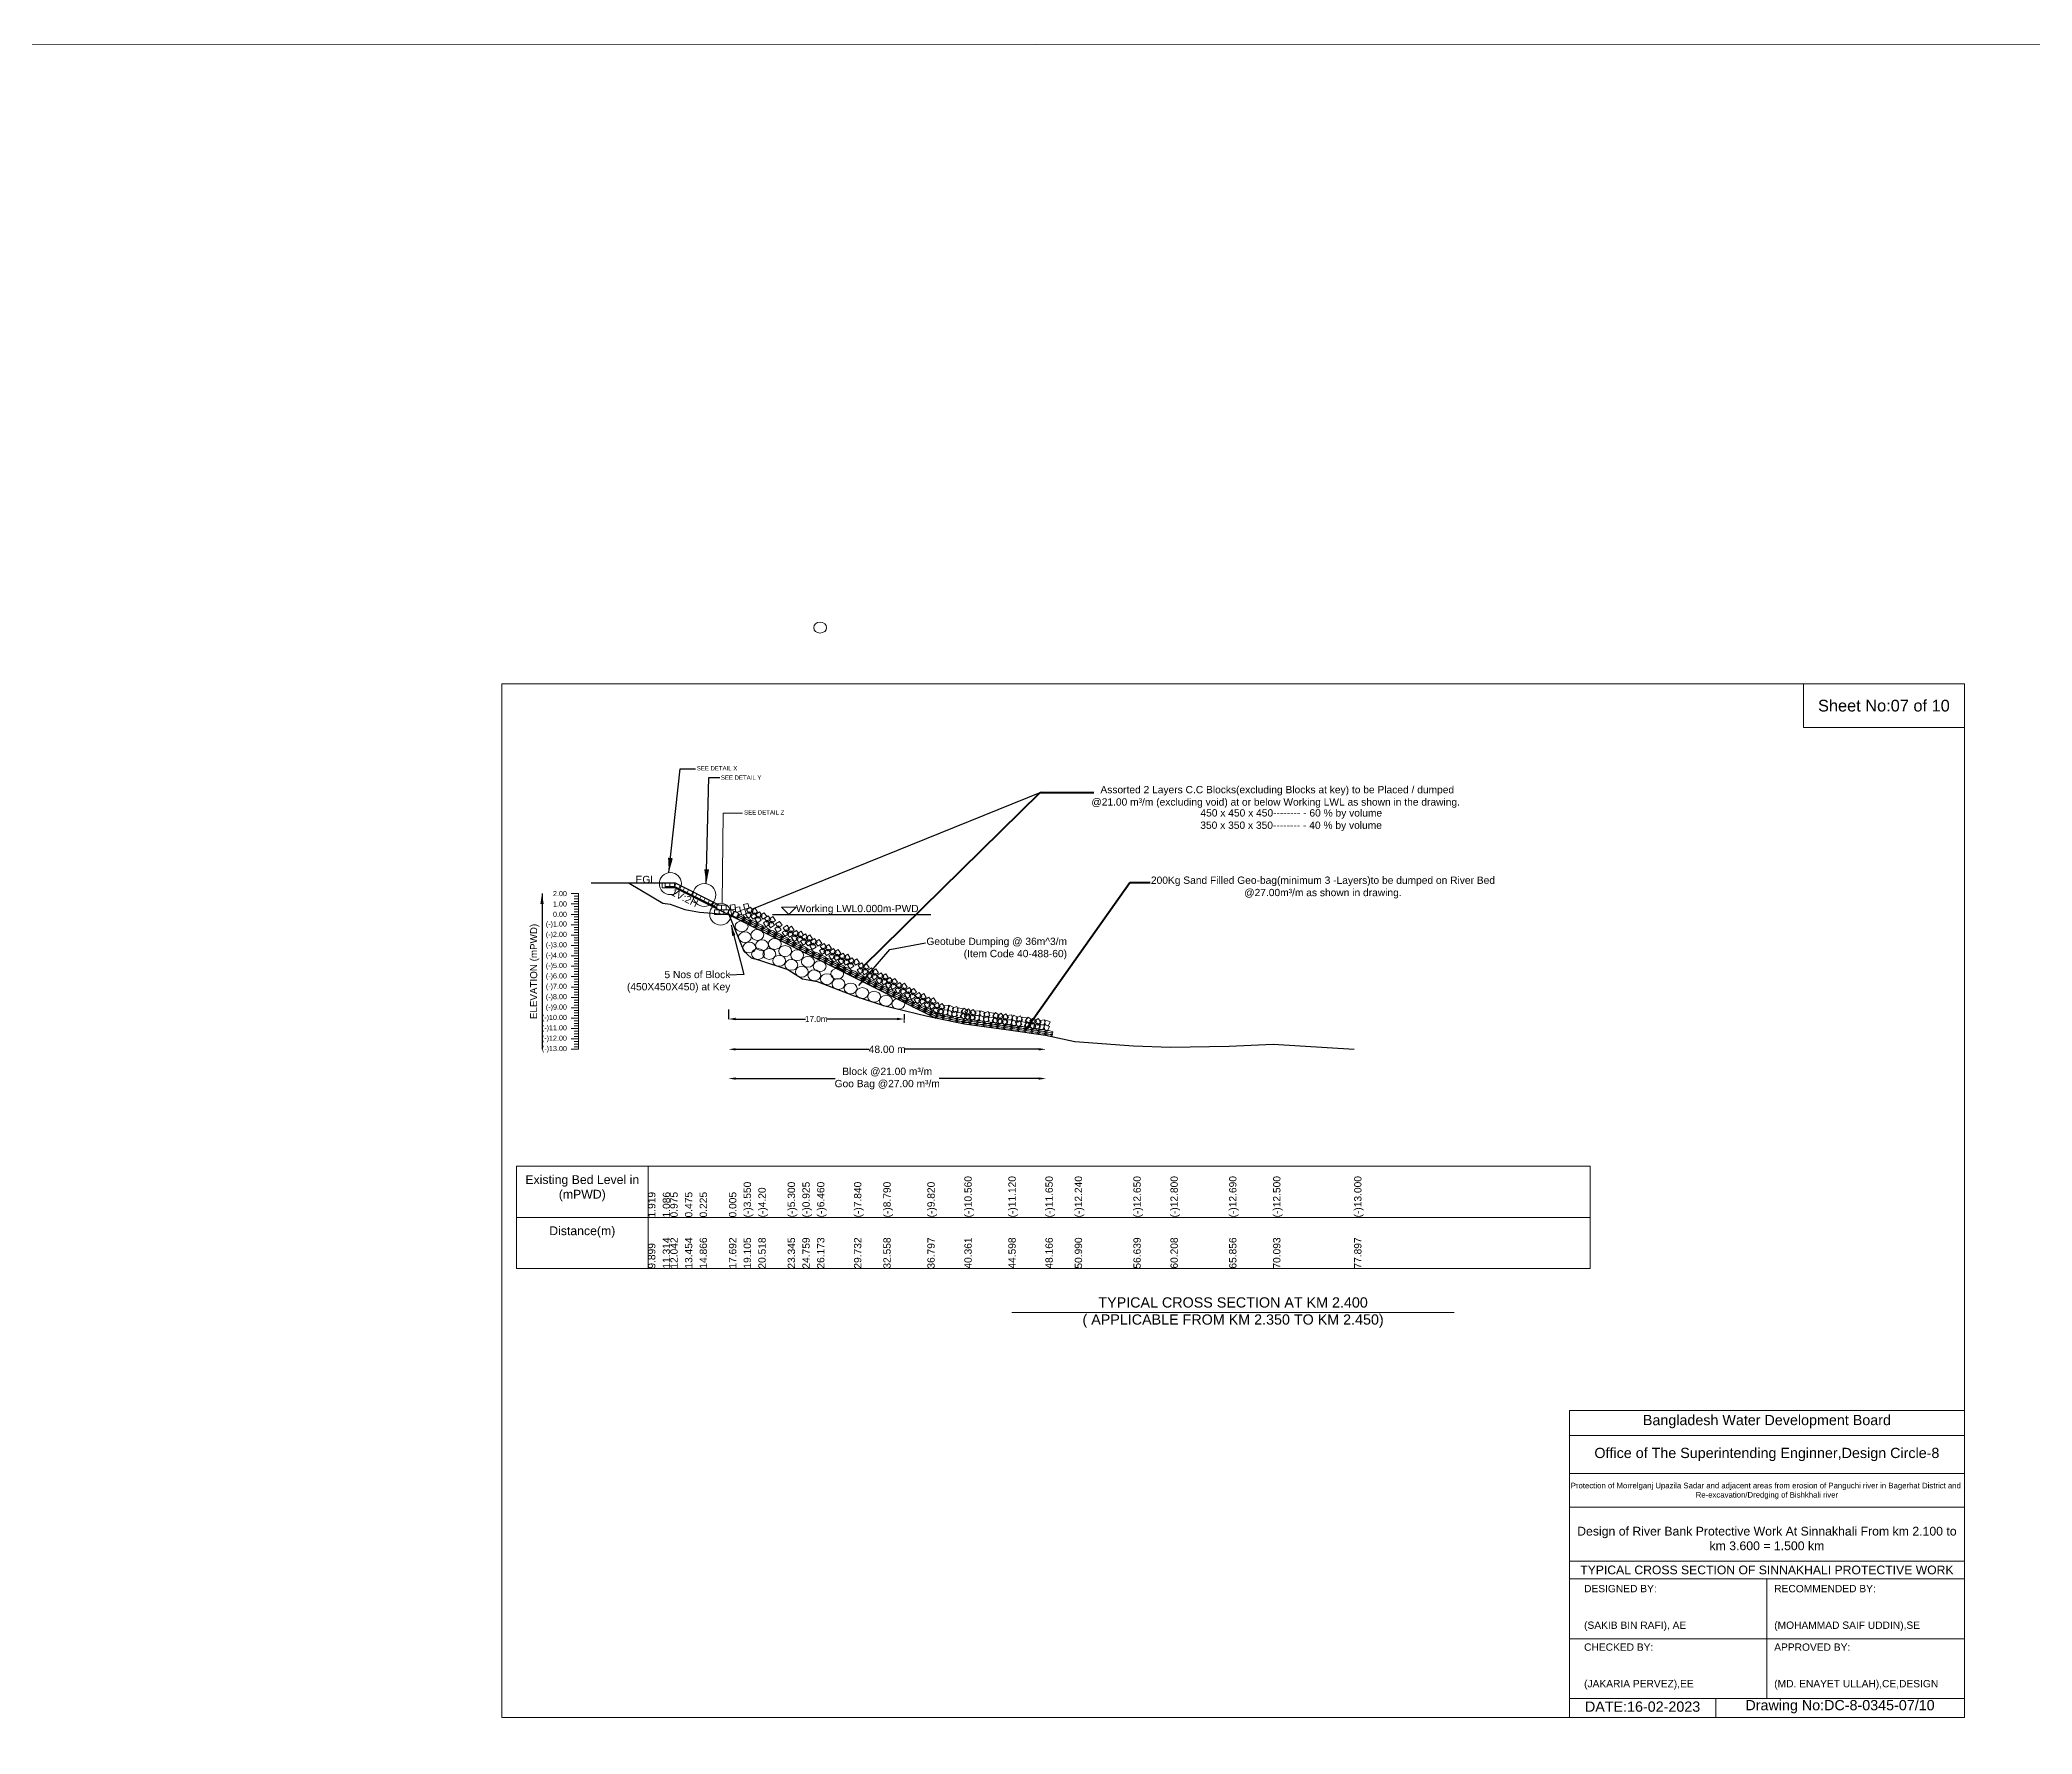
# Model space of a CAD drawing. Header units: inches. Extents: x 91231 to 269365, y -29123 to 27954.
# Drawn here: x 189892 to 203515, y -23160 to -11572 of the extents above; entities that cross this region are included whole.
import ezdxf

# ---------------------------------------------------------------- set-up
doc = ezdxf.new("R2010")
doc.units = ezdxf.units.IN
doc.header["$LTSCALE"] = 7
doc.header["$MEASUREMENT"] = 0
doc.header["$PDMODE"] = 3
for name, color, linetype, lineweight in [('Cross section Data Border', 7, 'Continuous', 9), ('Cross Section Labels', 7, 'Continuous', 9), ('Existing_Bed_Level for Xsection', 7, 'Continuous', 25), ('Long Section Labels', 7, 'Continuous', 9)]:
    doc.layers.add(name, color=color, linetype=linetype, lineweight=lineweight)
doc.styles.get("Standard").update_dxf_attribs({"font": 'arial.ttf'})
doc.dimstyles.new('Appron Lebeling Style', dxfattribs={"dimtxt": 50, "dimasz": 50, "dimexe": 0.18, "dimexo": 0.0625, "dimgap": 0.09, "dimtad": 0, "dimtih": 1, "dimtoh": 1, "dimdec": 4, "dimzin": 0, "dimdsep": 46, "dimtxsty": 'Standard', "dimcen": 0.09, "dimse1": 1, "dimse2": 1, "dimadec": 0, "dimazin": 0, "dimtfac": 1, "dimtdec": 4, "dimtofl": 0, "dimtmove": 0, "dimatfit": 3, "dimfxl": 1, "dimtolj": 1, "dimtzin": 0, "dimarcsym": 0})
doc.dimstyles.get("Standard").update_dxf_attribs({"dimtxt": 0.18, "dimasz": 0.18, "dimexe": 0.18, "dimexo": 0.0625, "dimgap": 0.09, "dimtad": 0, "dimtih": 1, "dimtoh": 1, "dimdec": 4, "dimzin": 0, "dimdsep": 46, "dimtxsty": 'Standard', "dimcen": 0.09, "dimadec": 0, "dimazin": 0, "dimtfac": 1, "dimtdec": 4, "dimtofl": 0, "dimtmove": 0, "dimatfit": 3, "dimfxl": 1, "dimtolj": 1, "dimtzin": 0, "dimarcsym": 0})

# ---------------------------------------------------------------- blocks, each defined once
blk = doc.blocks.new('*D5')
at = {"layer": 'Cross Section Labels', "color": 0, "lineweight": -2, "transparency": 16777216}
for p, q in [((194650, -18476), (195562, -18476)), ((196722, -18476), (195809, -18476))]:
    blk.add_line(p, q, dxfattribs=at)
at = {"layer": 'Cross Section Labels', "color": 0, "transparency": 16777216}
for points in [[(194650, -18468), (194650, -18484), (194600, -18476)], [(196722, -18468), (196722, -18484), (196772, -18476)]]:
    blk.add_solid(points, dxfattribs=at)
at = {"layer": 'Defpoints', "color": 0, "transparency": 16777216}
for p in [(194600, -17553), (196772, -18381), (196772, -18476)]:
    blk.add_point(p, dxfattribs=at)
at = {"layer": 'Cross Section Labels', "color": 0, "transparency": 16777216, "insert": (195686, -18476), "char_height": 50, "attachment_point": 5}
blk.add_mtext('\\A1;48.00 m', dxfattribs=at)
blk = doc.blocks.new('*D6')
at = {"layer": 'Cross Section Labels', "color": 0, "lineweight": -2, "transparency": 16777216}
for p, q in [((194650, -18676), (195330, -18676)), ((196722, -18676), (196041, -18676))]:
    blk.add_line(p, q, dxfattribs=at)
at = {"layer": 'Cross Section Labels', "color": 0, "transparency": 16777216}
for points in [[(194650, -18668), (194650, -18684), (194600, -18676)], [(196722, -18668), (196722, -18684), (196772, -18676)]]:
    blk.add_solid(points, dxfattribs=at)
at = {"layer": 'Defpoints', "color": 0, "transparency": 16777216}
for p in [(194600, -17553), (196772, -18381), (196772, -18676)]:
    blk.add_point(p, dxfattribs=at)
at = {"layer": 'Cross Section Labels', "color": 0, "transparency": 16777216, "insert": (195686, -18676), "char_height": 50, "attachment_point": 5}
blk.add_mtext('\\A1;Block @21.00 m³/m ^JGoo Bag @27.00 m³/m ', dxfattribs=at)
blk = doc.blocks.new('*D13')
at = {"layer": 'Defpoints', "color": 0, "transparency": 16777216}
for p in [(194600, -18203), (195802, -18236), (195802, -18269)]:
    blk.add_point(p, dxfattribs=at)
at = {"layer": 'Long Section Labels', "color": 0, "lineweight": -2, "transparency": 16777216}
for p, q in [((194600, -18203), (194600, -18269)), ((195802, -18236), (195802, -18269)), ((194650, -18269), (195128, -18269)), ((195752, -18269), (195274, -18269))]:
    blk.add_line(p, q, dxfattribs=at)
at = {"layer": 'Long Section Labels', "color": 0, "transparency": 16777216}
for points in [[(194650, -18260), (194650, -18277), (194600, -18269)], [(195752, -18260), (195752, -18277), (195802, -18269)]]:
    blk.add_solid(points, dxfattribs=at)
at = {"layer": 'Long Section Labels', "color": 0, "transparency": 16777216, "insert": (195201, -18269), "char_height": 40, "attachment_point": 5}
blk.add_mtext('\\A1;17.0m', dxfattribs=at)

msp = doc.modelspace()

# ---------------------------------------------------------------- linework, layer by layer
at = {"layer": 'Cross section Data Border'}
msp.add_lwpolyline([(193150.86651, -19276.02842), (200491.37246, -19276.02842), (200491.37246, -19976.02842), (193150.86651, -19976.02842)], close=True, dxfattribs=at)
for points in [[(194050.86651, -19276.02842), (194050.86651, -19976.02842)], [(193150.86651, -19626.02842), (200491.37246, -19626.02842)]]:
    msp.add_lwpolyline(points, dxfattribs=at)
at = {"layer": 'Cross Section Labels'}
for points in [[(193050.86651, -15976.02842), (203050.86651, -15976.02842), (203050.86651, -23047.02842), (193050.86651, -23047.02842)], [(201950.86651, -15976.02842), (203050.86651, -15976.02842), (203050.86651, -16276.02842), (201950.86651, -16276.02842)], [(195012.35956, -17553.02842), (195062.35956, -17503.02842), (194962.35956, -17503.02842)]]:
    msp.add_lwpolyline(points, close=True, dxfattribs=at)
for points in [[(194558.42022, -17475.02371), (194564.33851, -16859.77177), (194696.86108, -16859.90651)], [(196538.86651, -20276.02842), (198050.86651, -20276.02842), (199562.86651, -20276.02842)], [(200350.86651, -23047.02842), (200350.86651, -20947.02842), (203050.86651, -20947.02842)], [(200350.86651, -21117.02842), (203050.86651, -21117.02842)], [(200350.86651, -21377.02842), (203050.86651, -21377.02842)], [(200350.86651, -21607.02842), (203050.86651, -21607.02842)], [(200350.86651, -21977.02842), (203050.86651, -21977.02842)], [(200350.86651, -22097.02842), (203050.86651, -22097.02842)], [(201700.86651, -22097.02842), (201700.86651, -22917.02842)], [(200350.86651, -22507.02842), (203050.86651, -22507.02842)], [(200350.86651, -22917.02842), (203050.86651, -22917.02842)], [(201350.86651, -22917.02842), (201350.86651, -23047.02842)]]:
    msp.add_lwpolyline(points, dxfattribs=at)
for centre, radius in [((194203.61392, -17342.34647), 75.51259), ((194435.31979, -17420.34343), 78.80143), ((194546.8087, -17552.1012), 74.5334)]:
    msp.add_circle(centre, radius, dxfattribs=at)
at = {"layer": 'Existing_Bed_Level for Xsection'}
for points in [[(194237.65914, -17340.02842), (193661.64402, -17340.02842)], [(193920.56363, -17340.02842), (194151.27568, -17475.92242), (194202.95559, -17483.80342), (194303.20968, -17519.30342), (194403.49326, -17537.05342), (194604.1206, -17553.38342), (194704.45547, -17805.07842), (194755.00452, -17851.23801), (194804.80058, -17863.29842), (195005.51406, -17929.32842), (195105.87979, -17994.67402), (195206.2502, -18011.68842), (195458.98414, -18109.66842), (195659.5949, -18177.11842), (195960.57084, -18250.24842), (196213.6243, -18302.78842), (196514.47502, -18342.54842), (196767.81523, -18380.17842), (196968.30623, -18422.06842), (197369.38622, -18451.17842), (197622.76845, -18461.82842), (198023.77151, -18454.01842), (198324.59086, -18440.52842), (198878.71553, -18476.02842)], [(194535.85914, -17489.12842), (194242.15654, -17342.27712), (194237.65914, -17340.02842), (194232.63089, -17340.02842), (194168.73089, -17340.02842)], [(194168.73089, -17361.32842), (194232.63089, -17361.32842), (194519.88414, -17504.95504)], [(194168.73089, -17368.42842), (194230.95481, -17368.42842), (196018.75615, -18262.32909)], [(194901.69526, -17553.02842), (195984.20731, -17553.02842)]]:
    msp.add_lwpolyline(points, dxfattribs=at)
at = {"layer": 'Long Section Labels'}
msp.add_line((195801.92114, -18236.12289), (195801.92114, -18293.92632), dxfattribs=at)
for points in [[(91231.23993, -11571.79148), (269365.10395, -11625.10647), (269365.10395, -29123.34064), (91231.23993, -29123.34064)], [(194168.73089, -17340.02842), (194147.43089, -17340.02842), (194147.43089, -17371.97842), (194168.73089, -17371.97842)], [(194200.68089, -17340.02842), (194168.73089, -17340.02842), (194168.73089, -17361.32842), (194200.68089, -17361.32842)], [(194232.63089, -17340.02842), (194200.68089, -17340.02842), (194200.68089, -17361.32842), (194232.63089, -17361.32842)], [(194270.73349, -17356.56559), (194242.15654, -17342.27712), (194232.63089, -17361.32842), (194261.20784, -17375.61689)], [(194299.31044, -17370.85407), (194270.73349, -17356.56559), (194261.20784, -17375.61689), (194289.78479, -17389.90537)], [(194327.88738, -17385.14254), (194299.31044, -17370.85407), (194289.78479, -17389.90537), (194318.36174, -17404.19384)], [(194356.46433, -17399.43102), (194327.88738, -17385.14254), (194318.36174, -17404.19384), (194346.93868, -17418.48232)], [(194385.04128, -17413.71949), (194356.46433, -17399.43102), (194346.93868, -17418.48232), (194375.51563, -17432.77079)], [(194413.61823, -17428.00797), (194385.04128, -17413.71949), (194375.51563, -17432.77079), (194404.09258, -17447.05927)], [(194442.19518, -17442.29644), (194413.61823, -17428.00797), (194404.09258, -17447.05927), (194432.66953, -17461.34774)], [(194470.77213, -17456.58491), (194442.19518, -17442.29644), (194432.66953, -17461.34774), (194461.24648, -17475.63621)], [(194499.34908, -17470.87339), (194470.77213, -17456.58491), (194461.24648, -17475.63621), (194489.82343, -17489.92469)], [(194527.92603, -17485.16186), (194499.34908, -17470.87339), (194489.82343, -17489.92469), (194518.40038, -17504.21316)], [(194535.85914, -17521.07842), (194503.90914, -17521.07842), (194503.90914, -17553.02842), (194535.85914, -17553.02842)], [(194551.83414, -17489.12842), (194519.88414, -17489.12842), (194519.88414, -17521.07842), (194551.83414, -17521.07842)], [(194567.80914, -17521.07842), (194535.85914, -17521.07842), (194535.85914, -17553.02842), (194567.80914, -17553.02842)], [(194583.78414, -17489.12842), (194551.83414, -17489.12842), (194551.83414, -17521.07842), (194583.78414, -17521.07842)], [(194599.75914, -17521.07842), (194567.80914, -17521.07842), (194567.80914, -17553.02842), (194599.75914, -17553.02842)], [(194638.18824, -17531.83081), (194610.15495, -17516.50315), (194594.82729, -17544.53644), (194622.86058, -17559.8641)], [(194644.30469, -17486.19546), (194612.64794, -17490.51438), (194616.96687, -17522.17113), (194648.62361, -17517.8522)], [(194671.0039, -17547.36482), (194642.97061, -17532.03716), (194627.64295, -17560.07045), (194655.67624, -17575.39811)], [(194677.12035, -17501.72947), (194645.46361, -17506.04839), (194649.78253, -17537.70513), (194681.43927, -17533.38621)], [(194713.55482, -17518.44588), (194682.89042, -17527.4179), (194691.86245, -17558.0823), (194722.52685, -17549.11027)], [(194733.38603, -17477.64428), (194702.72164, -17486.61631), (194711.69366, -17517.28071), (194742.35806, -17508.30868)], [(194744.81854, -17535.18298), (194718.09854, -17552.69994), (194735.61551, -17579.41994), (194762.33551, -17561.90298)], [(194751.31362, -17503.90013), (194724.59362, -17521.41709), (194742.11058, -17548.1371), (194768.83058, -17530.62013)], [(194793.62201, -17568.38044), (194776.08378, -17541.67439), (194749.37773, -17559.21263), (194766.91597, -17585.91867)], [(194800.11709, -17537.09759), (194782.57885, -17510.39155), (194755.87281, -17527.92978), (194773.41104, -17554.63583)], [(194807.2448, -17566.75123), (194780.5248, -17584.26819), (194798.04177, -17610.98819), (194824.76177, -17593.47123)], [(194813.73988, -17535.46838), (194787.01988, -17552.98534), (194804.53684, -17579.70535), (194831.25684, -17562.18838)], [(194862.54335, -17568.66584), (194845.00511, -17541.9598), (194818.29907, -17559.49803), (194835.8373, -17586.20408)], [(194872.63272, -17562.18831), (194845.91272, -17579.70528), (194863.42969, -17606.42528), (194890.14969, -17588.90831)], [(194921.43619, -17595.38577), (194903.89796, -17568.67973), (194877.19191, -17586.21797), (194894.73015, -17612.92401)], [(194866.13765, -17593.47116), (194839.41765, -17610.98812), (194856.93461, -17637.70813), (194883.65461, -17620.19116)], [(194914.94112, -17626.66862), (194897.40288, -17599.96258), (194870.69684, -17617.50081), (194888.23508, -17644.20686)], [(194943.36172, -17632.08125), (194916.64172, -17649.59821), (194934.15868, -17676.31821), (194960.87869, -17658.80125)], [(194949.85679, -17600.7984), (194923.13679, -17618.31537), (194940.65376, -17645.03537), (194967.37376, -17627.5184)], [(194994.75012, -17658.86253), (194968.03012, -17676.3795), (194985.54709, -17703.0995), (195012.26709, -17685.58254)], [(195001.2452, -17627.57969), (194974.5252, -17645.09665), (194992.04216, -17671.81665), (195018.76216, -17654.29969)], [(195043.55359, -17692.05999), (195026.01535, -17665.35395), (194999.30931, -17682.89219), (195016.84755, -17709.59823)], [(195050.04867, -17660.77715), (195032.51043, -17634.0711), (195005.80439, -17651.60934), (195023.34262, -17678.31538)], [(195059.2118, -17693.59478), (195032.4918, -17711.11174), (195050.00876, -17737.83174), (195076.72876, -17720.31478)], [(195065.70687, -17662.31193), (195038.98687, -17679.82889), (195056.50384, -17706.54889), (195083.22384, -17689.03193)], [(195108.01527, -17726.79223), (195090.47703, -17700.08619), (195063.77099, -17717.62443), (195081.30922, -17744.33047)], [(195114.51034, -17695.50939), (195096.9721, -17668.80334), (195070.26606, -17686.34158), (195087.8043, -17713.04762)], [(195126.62316, -17687.08174), (195099.90316, -17704.59871), (195117.42012, -17731.31871), (195144.14012, -17713.80174)], [(195175.42663, -17720.2792), (195157.88839, -17693.57316), (195131.18235, -17711.1114), (195148.72059, -17737.81744)], [(195120.12808, -17718.36459), (195093.40808, -17735.88155), (195110.92505, -17762.60155), (195137.64505, -17745.08459)], [(195168.93155, -17751.56205), (195151.39332, -17724.856), (195124.68727, -17742.39424), (195142.22551, -17769.10029)], [(195182.55434, -17749.93284), (195155.83434, -17767.4498), (195173.35131, -17794.1698), (195200.07131, -17776.65284)], [(195189.04942, -17718.64999), (195162.32942, -17736.16696), (195179.84638, -17762.88696), (195206.56638, -17745.36999)], [(195237.85289, -17751.84745), (195220.31465, -17725.14141), (195193.60861, -17742.67965), (195211.14684, -17769.38569)], [(195248.74056, -17783.75596), (195222.02056, -17801.27293), (195239.53752, -17827.99293), (195266.25752, -17810.47596)], [(195255.23563, -17752.47312), (195228.51563, -17769.99008), (195246.0326, -17796.71008), (195272.7526, -17779.19312)], [(195297.54403, -17816.95342), (195280.00579, -17790.24738), (195253.29975, -17807.78562), (195270.83798, -17834.49166)], [(195304.0391, -17785.67058), (195286.50086, -17758.96453), (195259.79482, -17776.50277), (195277.33306, -17803.20881)], [(195313.20223, -17818.4882), (195286.48223, -17836.00517), (195303.9992, -17862.72517), (195330.7192, -17845.2082)], [(195319.69731, -17787.20536), (195292.97731, -17804.72232), (195310.49427, -17831.44232), (195337.21427, -17813.92536)], [(195362.0057, -17851.68566), (195344.46746, -17824.97962), (195317.76142, -17842.51786), (195335.29966, -17869.2239)], [(195368.50078, -17820.40282), (195350.96254, -17793.69677), (195324.2565, -17811.23501), (195341.79473, -17837.94105)], [(195384.70439, -17818.66142), (195357.98439, -17836.17839), (195375.50135, -17862.89839), (195402.22135, -17845.38142)], [(195433.50786, -17851.85888), (195415.96962, -17825.15284), (195389.26358, -17842.69108), (195406.80181, -17869.39712)], [(195378.20931, -17849.94427), (195351.48931, -17867.46124), (195369.00628, -17894.18124), (195395.72628, -17876.66427)], [(195427.01278, -17883.14173), (195409.47455, -17856.43569), (195382.7685, -17873.97392), (195400.30674, -17900.67997)], [(195440.63557, -17881.51252), (195413.91557, -17899.02949), (195431.43254, -17925.74949), (195458.15254, -17908.23252)], [(195447.13064, -17850.22967), (195420.41064, -17867.74664), (195437.92761, -17894.46664), (195464.64761, -17876.94967)], [(195495.93411, -17883.42713), (195478.39588, -17856.72109), (195451.68983, -17874.25933), (195469.22807, -17900.96537)], [(195506.82179, -17915.33565), (195480.10179, -17932.85261), (195497.61875, -17959.57261), (195524.33875, -17942.05565)], [(195513.31686, -17884.0528), (195486.59686, -17901.56976), (195504.11382, -17928.28976), (195530.83382, -17910.7728)], [(195555.62526, -17948.5331), (195538.08702, -17921.82706), (195511.38098, -17939.3653), (195528.91921, -17966.07134)], [(195562.12033, -17917.25026), (195544.58209, -17890.54421), (195517.87605, -17908.08245), (195535.41429, -17934.7885)], [(195571.28346, -17950.06789), (195544.56346, -17967.58485), (195562.08043, -17994.30485), (195588.80043, -17976.78789)], [(195577.77853, -17918.78504), (195551.05853, -17936.302), (195568.5755, -17963.022), (195595.2955, -17945.50504)], [(195620.08693, -17983.26535), (195602.54869, -17956.5593), (195575.84265, -17974.09754), (195593.38089, -18000.80358)], [(195626.582, -17951.9825), (195609.04377, -17925.27646), (195582.33772, -17942.81469), (195599.87596, -17969.52074)], [(195644.31904, -17952.54099), (195617.59904, -17970.05795), (195635.116, -17996.77795), (195661.836, -17979.26099)], [(195693.12251, -17985.73845), (195675.58427, -17959.0324), (195648.87823, -17976.57064), (195666.41646, -18003.27668)], [(195637.82396, -17983.82384), (195611.10396, -18001.3408), (195628.62093, -18028.0608), (195655.34093, -18010.54384)], [(195686.62743, -18017.02129), (195669.0892, -17990.31525), (195642.38315, -18007.85349), (195659.92139, -18034.55953)], [(195700.25022, -18015.39209), (195673.53022, -18032.90905), (195691.04719, -18059.62905), (195717.76719, -18042.11209)], [(195706.7453, -17984.10924), (195680.0253, -18001.6262), (195697.54226, -18028.3462), (195724.26226, -18010.82924)], [(195749.05369, -18048.58954), (195731.51545, -18021.8835), (195704.80941, -18039.42174), (195722.34765, -18066.12778)], [(195755.54877, -18017.3067), (195738.01053, -17990.60065), (195711.30449, -18008.13889), (195728.84272, -18034.84493)], [(195766.43644, -18049.21521), (195739.71644, -18066.73218), (195757.2334, -18093.45218), (195783.9534, -18075.93521)], [(195772.93151, -18017.93236), (195746.21151, -18035.44933), (195763.72848, -18062.16933), (195790.44848, -18044.65236)], [(195815.23991, -18082.41267), (195797.70167, -18055.70663), (195770.99563, -18073.24486), (195788.53386, -18099.95091)], [(195821.73498, -18051.12982), (195804.19674, -18024.42378), (195777.4907, -18041.96202), (195795.02894, -18068.66806)], [(195830.89811, -18083.94745), (195804.17811, -18101.46442), (195821.69508, -18128.18442), (195848.41508, -18110.66745)], [(195837.39319, -18052.6646), (195810.67319, -18070.18157), (195828.19015, -18096.90157), (195854.91015, -18079.3846)], [(195879.70158, -18117.14491), (195862.16334, -18090.43887), (195835.4573, -18107.9771), (195852.99554, -18134.68315)], [(195886.19666, -18085.86206), (195868.65842, -18059.15602), (195841.95238, -18076.69426), (195859.49061, -18103.4003)], [(195904.49556, -18087.535), (195877.77556, -18105.05197), (195895.29253, -18131.77197), (195922.01253, -18114.255)], [(195953.29903, -18120.73246), (195935.76079, -18094.02642), (195909.05475, -18111.56466), (195926.59299, -18138.2707)], [(195898.00049, -18118.81785), (195871.28049, -18136.33482), (195888.79745, -18163.05482), (195915.51745, -18145.53785)], [(195946.80396, -18152.01531), (195929.26572, -18125.30927), (195902.55968, -18142.8475), (195920.09792, -18169.55355)], [(195965.10287, -18149.66463), (195938.38287, -18167.1816), (195955.89983, -18193.9016), (195982.61983, -18176.38463)], [(195971.59794, -18118.38178), (195944.87794, -18135.89875), (195962.3949, -18162.61875), (195989.1149, -18145.10178)], [(196013.90634, -18182.86209), (195996.3681, -18156.15605), (195969.66206, -18173.69428), (195987.20029, -18200.40033)], [(196020.40141, -18151.57924), (196002.86317, -18124.8732), (195976.15713, -18142.41144), (195993.69537, -18169.11748)], [(196024.82405, -18187.21714), (195998.10405, -18204.73411), (196015.62102, -18231.45411), (196042.34102, -18213.93714)], [(196031.31912, -18155.9343), (196004.59912, -18173.45126), (196022.11609, -18200.17126), (196048.83609, -18182.6543)], [(196073.62752, -18220.4146), (196056.08928, -18193.70856), (196029.38324, -18211.2468), (196046.92148, -18237.95284)], [(196080.12259, -18189.13176), (196062.58436, -18162.42571), (196035.87831, -18179.96395), (196053.41655, -18206.66999)], [(196097.82241, -18205.46236), (196065.92481, -18207.2916), (196067.75405, -18239.18919), (196099.65164, -18237.35995)], [(196104.31748, -18174.17951), (196072.41989, -18176.00875), (196074.24912, -18207.90634), (196106.14672, -18206.0771)], [(196135.5256, -18221.7424), (196106.99263, -18207.36632), (196092.61655, -18235.8993), (196121.14952, -18250.27538)], [(196142.02068, -18190.45955), (196113.4877, -18176.08347), (196099.11162, -18204.61645), (196127.6446, -18218.99253)], [(196155.52738, -18215.14411), (196125.18211, -18225.14246), (196135.18047, -18255.48773), (196165.52573, -18245.48938)], [(196162.02245, -18183.86126), (196131.67718, -18193.85962), (196141.67554, -18224.20489), (196172.02081, -18214.20653)], [(196195.52573, -18229.41711), (196164.24288, -18222.92203), (196157.74781, -18254.20488), (196189.03066, -18260.69995)], [(196202.0208, -18198.13426), (196170.73796, -18191.63919), (196164.24288, -18222.92203), (196195.52573, -18229.41711)], [(196230.4741, -18247.00362), (196206.61717, -18225.75158), (196185.36513, -18249.60851), (196209.22206, -18270.86055)], [(196236.96918, -18215.72077), (196213.11224, -18194.46873), (196191.8602, -18218.32567), (196215.71714, -18239.57771)], [(196238.58746, -18230.66026), (196213.22241, -18250.08748), (196232.64963, -18275.45252), (196258.01468, -18256.02531)], [(196242.77352, -18198.98567), (196217.40848, -18218.41289), (196236.8357, -18243.77794), (196262.20074, -18224.35072)], [(196289.69162, -18260.19354), (196270.24421, -18234.84397), (196244.89464, -18254.29138), (196264.34205, -18279.64095)], [(196293.87769, -18228.51895), (196274.43027, -18203.16938), (196249.0807, -18222.6168), (196268.52812, -18247.96636)], [(196312.72621, -18243.50912), (196281.04831, -18247.67003), (196285.20922, -18279.34793), (196316.88712, -18275.18702)], [(196316.91227, -18211.83454), (196285.23438, -18215.99545), (196289.39529, -18247.67335), (196321.07318, -18243.51244)], [(196351.52067, -18256.98356), (196322.01126, -18244.73622), (196309.76392, -18274.24563), (196339.27333, -18286.49297)], [(196355.70674, -18225.30897), (196326.19733, -18213.06164), (196313.94999, -18242.57105), (196343.4594, -18254.81838)], [(196370.98536, -18248.93781), (196341.45403, -18261.13218), (196353.6484, -18290.66352), (196383.17974, -18278.46914)], [(196375.17143, -18217.26322), (196345.6401, -18229.45759), (196357.83447, -18258.98893), (196387.3658, -18246.79456)], [(196416.10786, -18228.56789), (196384.43328, -18224.38182), (196380.24721, -18256.0564), (196411.92179, -18260.24247)], [(196452.2506, -18243.54709), (196426.90099, -18224.09973), (196407.45364, -18249.44934), (196432.80325, -18268.8967)], [(196464.49562, -18228.28815), (196439.13057, -18247.71537), (196458.55779, -18273.08041), (196483.92284, -18253.65319)], [(196515.59978, -18257.82143), (196496.15237, -18232.47186), (196470.8028, -18251.91927), (196490.25021, -18277.26884)], [(196538.63437, -18241.13701), (196506.95647, -18245.29792), (196511.11738, -18276.97582), (196542.79528, -18272.81491)], [(196578.83294, -18255.6338), (196549.52402, -18242.91413), (196536.80436, -18272.22305), (196566.11328, -18284.94271)], [(196598.42433, -18247.90168), (196568.70097, -18259.62022), (196580.41951, -18289.34358), (196610.14287, -18277.62504)], [(196411.92179, -18260.24247), (196380.24721, -18256.0564), (196376.06114, -18287.73099), (196407.73573, -18291.91706)], [(196448.06454, -18275.22167), (196422.71493, -18255.77431), (196403.26757, -18281.12392), (196428.61718, -18300.57128)], [(196460.30955, -18259.96273), (196434.9445, -18279.38995), (196454.37172, -18304.755), (196479.73677, -18285.32778)], [(196511.41371, -18289.49601), (196491.9663, -18264.14644), (196466.61673, -18283.59385), (196486.06414, -18308.94342)], [(196534.4483, -18272.8116), (196502.7704, -18276.97251), (196506.93131, -18308.65041), (196538.60921, -18304.4895)], [(196574.13873, -18287.23707), (196544.82982, -18274.51741), (196532.11015, -18303.82632), (196561.41907, -18316.54599)], [(196593.73013, -18279.50495), (196564.00676, -18291.22349), (196575.7253, -18320.94685), (196605.44867, -18309.22831)], [(196634.47973, -18291.46557), (196602.87646, -18286.77137), (196598.18225, -18318.37464), (196629.78552, -18323.06885)], [(196639.17394, -18259.8623), (196607.57066, -18255.16809), (196602.87646, -18286.77137), (196634.47973, -18291.46557)], [(196670.37725, -18307.02328), (196645.34323, -18287.17132), (196625.49127, -18312.20535), (196650.5253, -18332.0573)], [(196675.07146, -18275.42), (196650.03743, -18255.56805), (196630.18548, -18280.60208), (196655.21951, -18300.45403)], [(196682.86574, -18291.96295), (196657.19197, -18310.98032), (196676.20934, -18336.65409), (196701.8831, -18317.63672)], [(196687.55995, -18260.35968), (196661.88618, -18279.37704), (196680.90354, -18305.05081), (196706.57731, -18286.03345)], [(196733.48902, -18322.31313), (196714.45122, -18296.65452), (196688.7926, -18315.69232), (196707.83041, -18341.35094)], [(196738.18323, -18290.70986), (196719.14543, -18265.05124), (196693.48681, -18284.08905), (196712.52461, -18309.74766)], [(196756.78858, -18306.00079), (196725.04795, -18309.65244), (196728.69959, -18341.39307), (196760.44023, -18337.74143)], [(196761.48279, -18274.39752), (196729.74215, -18278.04916), (196733.3938, -18309.7898), (196765.13443, -18306.13816)], [(196795.36165, -18320.09651), (196766.05273, -18307.37685), (196753.33307, -18336.68577), (196782.64199, -18349.40543)], [(196800.05586, -18288.49324), (196770.74694, -18275.77357), (196758.02728, -18305.08249), (196787.33619, -18317.80216)]]:
    msp.add_lwpolyline(points, close=True, dxfattribs=at)
for points in [[(193575.71587, -17411.02842), (193525.71587, -17411.02842)], [(193575.71587, -17428.77842), (193545.71587, -17428.77842)], [(193575.71587, -18476.02842), (193575.71587, -18405.02842), (193575.71587, -18334.02842), (193575.71587, -18263.02842), (193575.71587, -18192.02842), (193575.71587, -18121.02842), (193575.71587, -18050.02842), (193575.71587, -17979.02842), (193575.71587, -17908.02842), (193575.71587, -17837.02842), (193575.71587, -17766.02842), (193575.71587, -17695.02842), (193575.71587, -17624.02842), (193575.71587, -17553.02842), (193575.71587, -17482.02842), (193575.71587, -17411.02842)], [(193575.71587, -17482.02842), (193525.71587, -17482.02842)], [(193575.71587, -17553.02842), (193525.71587, -17553.02842)], [(193575.71587, -17446.52842), (193545.71587, -17446.52842)], [(193575.71587, -17464.27842), (193545.71587, -17464.27842)], [(193575.71587, -17499.77842), (193545.71587, -17499.77842)], [(193575.71587, -17517.52842), (193545.71587, -17517.52842)], [(193575.71587, -17535.27842), (193545.71587, -17535.27842)], [(193575.71587, -17570.77842), (193545.71587, -17570.77842)], [(193575.71587, -17624.02842), (193525.71587, -17624.02842)], [(193575.71587, -17695.02842), (193525.71587, -17695.02842)], [(193575.71587, -17588.52842), (193545.71587, -17588.52842)], [(193575.71587, -17606.27842), (193545.71587, -17606.27842)], [(193575.71587, -17641.77842), (193545.71587, -17641.77842)], [(193575.71587, -17659.52842), (193545.71587, -17659.52842)], [(193575.71587, -17677.27842), (193545.71587, -17677.27842)], [(193575.71587, -17766.02842), (193525.71587, -17766.02842)], [(193575.71587, -17837.02842), (193525.71587, -17837.02842)], [(193575.71587, -17712.77842), (193545.71587, -17712.77842)], [(193575.71587, -17730.52842), (193545.71587, -17730.52842)], [(193575.71587, -17748.27842), (193545.71587, -17748.27842)], [(193575.71587, -17783.77842), (193545.71587, -17783.77842)], [(193575.71587, -17801.52842), (193545.71587, -17801.52842)], [(193575.71587, -17819.27842), (193545.71587, -17819.27842)], [(193575.71587, -17908.02842), (193525.71587, -17908.02842)], [(193575.71587, -17979.02842), (193525.71587, -17979.02842)], [(193575.71587, -17854.77842), (193545.71587, -17854.77842)], [(193575.71587, -17872.52842), (193545.71587, -17872.52842)], [(193575.71587, -17890.27842), (193545.71587, -17890.27842)], [(193575.71587, -17925.77842), (193545.71587, -17925.77842)], [(193575.71587, -17943.52842), (193545.71587, -17943.52842)], [(193575.71587, -17961.27842), (193545.71587, -17961.27842)], [(193575.71587, -18050.02842), (193525.71587, -18050.02842)], [(193575.71587, -17996.77842), (193545.71587, -17996.77842)], [(193575.71587, -18014.52842), (193545.71587, -18014.52842)], [(193575.71587, -18032.27842), (193545.71587, -18032.27842)], [(193575.71587, -18067.77842), (193545.71587, -18067.77842)], [(193575.71587, -18085.52842), (193545.71587, -18085.52842)], [(193575.71587, -18103.27842), (193545.71587, -18103.27842)], [(193575.71587, -18121.02842), (193525.71587, -18121.02842)], [(193575.71587, -18192.02842), (193525.71587, -18192.02842)], [(193575.71587, -18138.77842), (193545.71587, -18138.77842)], [(193575.71587, -18156.52842), (193545.71587, -18156.52842)], [(193575.71587, -18174.27842), (193545.71587, -18174.27842)], [(193575.71587, -18209.77842), (193545.71587, -18209.77842)], [(193575.71587, -18227.52842), (193545.71587, -18227.52842)], [(193575.71587, -18245.27842), (193545.71587, -18245.27842)], [(193575.71587, -18263.02842), (193525.71587, -18263.02842)], [(193575.71587, -18334.02842), (193525.71587, -18334.02842)], [(193575.71587, -18280.77842), (193545.71587, -18280.77842)], [(193575.71587, -18298.52842), (193545.71587, -18298.52842)], [(193575.71587, -18316.27842), (193545.71587, -18316.27842)], [(193575.71587, -18351.77842), (193545.71587, -18351.77842)], [(193575.71587, -18369.52842), (193545.71587, -18369.52842)], [(193575.71587, -18387.27842), (193545.71587, -18387.27842)], [(193575.71587, -18405.02842), (193525.71587, -18405.02842)], [(193575.71587, -18476.02842), (193525.71587, -18476.02842)], [(193575.71587, -18422.77842), (193545.71587, -18422.77842)], [(193575.71587, -18440.52842), (193545.71587, -18440.52842)], [(193575.71587, -18458.27842), (193545.71587, -18458.27842)]]:
    msp.add_lwpolyline(points, dxfattribs=at)
for centre, major_axis, ratio in [((195227.40371, -15591.84413), (44, 0), 0.84), ((194679.38882, -17584.31598), (21.54027, -9.71271), 0.255), ((194684.35024, -17573.31284), (21.54027, -9.71271), 0.255), ((194689.31167, -17562.30969), (21.54027, -9.71271), 0.255), ((194731.55092, -17584.80806), (21.54027, -9.71271), 0.255), ((194690.17198, -17634.99701), (44, 0), 0.84), ((194712.79788, -17708.92315), (44, 0), 0.84), ((194721.62808, -17606.81435), (21.54027, -9.71271), 0.255), ((194726.5895, -17595.81121), (21.54027, -9.71271), 0.255), ((194764.97512, -17628.07556), (21.54027, -9.71271), 0.255), ((194769.93654, -17617.07241), (21.54027, -9.71271), 0.255), ((194774.89796, -17606.06927), (21.54027, -9.71271), 0.255), ((194798.06389, -17693.92623), (44, 0), 0.84), ((194807.64052, -17649.69952), (21.54027, -9.71271), 0.255), ((194812.60194, -17638.69637), (21.54027, -9.71271), 0.255), ((194817.56336, -17627.69323), (21.54027, -9.71271), 0.255), ((194849.87978, -17672.19789), (21.54027, -9.71271), 0.255), ((194854.8412, -17661.19474), (21.54027, -9.71271), 0.255), ((194859.80262, -17650.1916), (21.54027, -9.71271), 0.255), ((194893.22681, -17693.4591), (21.54027, -9.71271), 0.255), ((194898.18823, -17682.45595), (21.54027, -9.71271), 0.255), ((194903.14966, -17671.45281), (21.54027, -9.71271), 0.255), ((194938.5913, -17713.80828), (21.54027, -9.71271), 0.255), ((194943.55272, -17702.80514), (21.54027, -9.71271), 0.255), ((194948.51414, -17691.80199), (21.54027, -9.71271), 0.255), ((194990.7534, -17714.30036), (21.54027, -9.71271), 0.255), ((194742.81128, -17779.81749), (44, 0), 0.84), ((194802.8385, -17824.12649), (44, 0), 0.84), ((194829.44141, -17764.13902), (44, 0), 0.84), ((194879.919, -17824.12649), (44, 0), 0.84), ((194917.43564, -17755.27718), (44, 0), 0.84), ((194947.44946, -17870.48053), (44, 0), 0.84), ((194987.90544, -17803.85379), (44, 0), 0.84), ((194980.83056, -17736.30665), (21.54027, -9.71271), 0.255), ((194985.79198, -17725.3035), (21.54027, -9.71271), 0.255), ((195024.17759, -17757.56786), (21.54027, -9.71271), 0.255), ((195029.13902, -17746.56471), (21.54027, -9.71271), 0.255), ((195034.10044, -17735.56157), (21.54027, -9.71271), 0.255), ((195070.43327, -17832.46721), (44, 0), 0.84), ((195067.48521, -17779.62891), (21.54027, -9.71271), 0.255), ((195072.44663, -17768.62577), (21.54027, -9.71271), 0.255), ((195077.40805, -17757.62262), (21.54027, -9.71271), 0.255), ((195109.72447, -17802.12728), (21.54027, -9.71271), 0.255), ((195114.68589, -17791.12413), (21.54027, -9.71271), 0.255), ((195119.64731, -17780.12099), (21.54027, -9.71271), 0.255), ((195143.74244, -17877.12369), (44, 0), 0.84), ((195153.0715, -17823.38849), (21.54027, -9.71271), 0.255), ((195158.03292, -17812.38534), (21.54027, -9.71271), 0.255), ((195162.99435, -17801.3822), (21.54027, -9.71271), 0.255), ((195198.02532, -17843.81112), (21.54027, -9.71271), 0.255), ((195202.98674, -17832.80797), (21.54027, -9.71271), 0.255), ((195207.94816, -17821.80483), (21.54027, -9.71271), 0.255), ((195245.22599, -17855.30634), (21.54027, -9.71271), 0.255), ((195250.18742, -17844.3032), (21.54027, -9.71271), 0.255), ((195030.79269, -17898.66328), (44, 0), 0.84), ((195101.73364, -17945.69886), (44, 0), 0.84), ((195187.6815, -17969.55761), (44, 0), 0.84), ((195224.16542, -17907.84095), (44, 0), 0.84), ((195240.26457, -17866.30949), (21.54027, -9.71271), 0.255), ((195273.73885, -17995.5967), (44, 0), 0.84), ((195283.61161, -17887.5707), (21.54027, -9.71271), 0.255), ((195288.57303, -17876.56755), (21.54027, -9.71271), 0.255), ((195293.53445, -17865.56441), (21.54027, -9.71271), 0.255), ((195343.8474, -17959.67438), (44, 0), 0.84), ((195324.22164, -17905.83182), (21.54027, -9.71271), 0.255), ((195329.18306, -17894.82868), (21.54027, -9.71271), 0.255), ((195334.14448, -17883.82553), (21.54027, -9.71271), 0.255), ((195366.46089, -17928.33019), (21.54027, -9.71271), 0.255), ((195371.42232, -17917.32705), (21.54027, -9.71271), 0.255), ((195376.38374, -17906.3239), (21.54027, -9.71271), 0.255), ((195409.80793, -17949.5914), (21.54027, -9.71271), 0.255), ((195414.76935, -17938.58826), (21.54027, -9.71271), 0.255), ((195419.73077, -17927.58511), (21.54027, -9.71271), 0.255), ((195451.41146, -17969.93275), (21.54027, -9.71271), 0.255), ((195456.37288, -17958.9296), (21.54027, -9.71271), 0.255), ((195461.33431, -17947.92646), (21.54027, -9.71271), 0.255), ((195493.65072, -17992.43112), (21.54027, -9.71271), 0.255), ((195498.61214, -17981.42797), (21.54027, -9.71271), 0.255), ((195503.57356, -17970.42483), (21.54027, -9.71271), 0.255), ((195546.9206, -17991.68604), (21.54027, -9.71271), 0.255), ((195352.86531, -18028.99903), (44, 0), 0.84), ((195435.40268, -18059.67441), (44, 0), 0.84), ((195515.31675, -18091.13668), (44, 0), 0.84), ((195536.99776, -18013.69233), (21.54027, -9.71271), 0.255), ((195541.95918, -18002.68918), (21.54027, -9.71271), 0.255), ((195596.48959, -18116.35872), (44, 0), 0.84), ((195579.73801, -18034.13242), (21.54027, -9.71271), 0.255), ((195584.69943, -18023.12928), (21.54027, -9.71271), 0.255), ((195589.66085, -18012.12613), (21.54027, -9.71271), 0.255), ((195621.97727, -18056.63079), (21.54027, -9.71271), 0.255), ((195626.93869, -18045.62764), (21.54027, -9.71271), 0.255), ((195631.90011, -18034.6245), (21.54027, -9.71271), 0.255), ((195676.98058, -18143.62579), (44, 0), 0.84), ((195665.3243, -18077.892), (21.54027, -9.71271), 0.255), ((195670.28572, -18066.88885), (21.54027, -9.71271), 0.255), ((195675.24715, -18055.88571), (21.54027, -9.71271), 0.255), ((195706.96127, -18098.31911), (21.54027, -9.71271), 0.255), ((195711.92269, -18087.31596), (21.54027, -9.71271), 0.255), ((195716.88411, -18076.31282), (21.54027, -9.71271), 0.255), ((195749.20053, -18120.81747), (21.54027, -9.71271), 0.255), ((195754.16195, -18109.81433), (21.54027, -9.71271), 0.255), ((195759.12337, -18098.81118), (21.54027, -9.71271), 0.255), ((195802.47041, -18120.07239), (21.54027, -9.71271), 0.255), ((195761.61783, -18165.49163), (44, 0), 0.84), ((195792.54756, -18142.07868), (21.54027, -9.71271), 0.255), ((195797.50898, -18131.07554), (21.54027, -9.71271), 0.255), ((195834.19301, -18165.23806), (21.54027, -9.71271), 0.255), ((195839.15443, -18154.23492), (21.54027, -9.71271), 0.255), ((195844.11586, -18143.23177), (21.54027, -9.71271), 0.255), ((195876.43227, -18187.73643), (21.54027, -9.71271), 0.255), ((195881.39369, -18176.73329), (21.54027, -9.71271), 0.255), ((195886.35511, -18165.73014), (21.54027, -9.71271), 0.255), ((195919.77931, -18208.99764), (21.54027, -9.71271), 0.255), ((195924.74073, -18197.9945), (21.54027, -9.71271), 0.255), ((195929.70215, -18186.99135), (21.54027, -9.71271), 0.255), ((195961.76906, -18227.35595), (21.54027, -9.71271), 0.255), ((195966.73049, -18216.35281), (21.54027, -9.71271), 0.255), ((195971.69191, -18205.34966), (21.54027, -9.71271), 0.255), ((196001.65904, -18248.07483), (21.54027, -9.71271), 0.255), ((196006.62046, -18237.07168), (21.54027, -9.71271), 0.255), ((196011.58188, -18226.06854), (21.54027, -9.71271), 0.255), ((196044.30646, -18261.47025), (23.1354, -4.80347), 0.255), ((196046.76015, -18249.65228), (23.1354, -4.80347), 0.255), ((196049.21384, -18237.83432), (23.1354, -4.80347), 0.255), ((196093.03096, -18259.25922), (23.1354, -4.80347), 0.255), ((196095.48465, -18247.44125), (23.1354, -4.80347), 0.255), ((196141.75546, -18257.04819), (23.1354, -4.80347), 0.255), ((196090.57726, -18271.07718), (23.1354, -4.80347), 0.255), ((196136.84807, -18280.68412), (23.1354, -4.80347), 0.255), ((196139.30176, -18268.86615), (23.1354, -4.80347), 0.255), ((196183.11888, -18290.29105), (23.1354, -4.80347), 0.255), ((196185.57257, -18278.47309), (23.1354, -4.80347), 0.255), ((196188.02626, -18266.65512), (23.1354, -4.80347), 0.255), ((196229.13559, -18298.75089), (23.42512, -3.09583), 0.255), ((196230.717, -18286.78494), (23.42512, -3.09583), 0.255), ((196232.2984, -18274.81899), (23.42512, -3.09583), 0.255), ((196275.98583, -18304.94255), (23.42512, -3.09583), 0.255), ((196277.56723, -18292.9766), (23.42512, -3.09583), 0.255), ((196279.14863, -18281.01065), (23.42512, -3.09583), 0.255), ((196322.83606, -18311.13421), (23.42512, -3.09583), 0.255), ((196324.41746, -18299.16826), (23.42512, -3.09583), 0.255), ((196325.99886, -18287.2023), (23.42512, -3.09583), 0.255), ((196369.68629, -18317.32587), (23.42512, -3.09583), 0.255), ((196371.26769, -18305.35992), (23.42512, -3.09583), 0.255), ((196372.84909, -18293.39396), (23.42512, -3.09583), 0.255), ((196416.53652, -18323.51753), (23.42512, -3.09583), 0.255), ((196418.11792, -18311.55158), (23.42512, -3.09583), 0.255), ((196419.69932, -18299.58562), (23.42512, -3.09583), 0.255), ((196463.38675, -18329.70919), (23.42512, -3.09583), 0.255), ((196464.96815, -18317.74324), (23.42512, -3.09583), 0.255), ((196466.54955, -18305.77728), (23.42512, -3.09583), 0.255), ((196510.23698, -18335.90085), (23.42512, -3.09583), 0.255), ((196511.81838, -18323.9349), (23.42512, -3.09583), 0.255), ((196513.39979, -18311.96894), (23.42512, -3.09583), 0.255), ((196557.08904, -18342.7769), (23.37238, -3.47163), 0.255), ((196558.8624, -18330.83789), (23.37238, -3.47163), 0.255), ((196560.63577, -18318.89887), (23.37238, -3.47163), 0.255), ((196603.83379, -18349.72015), (23.37238, -3.47163), 0.255), ((196605.60716, -18337.78114), (23.37238, -3.47163), 0.255), ((196607.38052, -18325.84212), (23.37238, -3.47163), 0.255), ((196650.57854, -18356.6634), (23.37238, -3.47163), 0.255), ((196652.35191, -18344.72439), (23.37238, -3.47163), 0.255), ((196654.12528, -18332.78538), (23.37238, -3.47163), 0.255), ((196697.3233, -18363.60666), (23.37238, -3.47163), 0.255), ((196699.09666, -18351.66764), (23.37238, -3.47163), 0.255), ((196700.87003, -18339.72863), (23.37238, -3.47163), 0.255), ((196744.06805, -18370.54991), (23.37238, -3.47163), 0.255), ((196745.84142, -18358.61089), (23.37238, -3.47163), 0.255), ((196747.61478, -18346.67188), (23.37238, -3.47163), 0.255), ((196790.93048, -18378.84273), (23.12934, -4.83258), 0.255), ((196793.39905, -18367.02786), (23.12934, -4.83258), 0.255), ((196795.86761, -18355.213), (23.12934, -4.83258), 0.255)]:
    msp.add_ellipse(centre, major_axis=major_axis, ratio=ratio, dxfattribs=at)

# ---------------------------------------------------------------- texts
at = {"layer": 'Cross section Data Border', "char_height": 60, "width": 800, "attachment_point": 5}
for s, insert in [('Existing Bed Level in (mPWD)', (193600.86651, -19426.02842)), ('Distance(m)', (193600.86651, -19726.02842))]:
    msp.add_mtext(s, dxfattribs=dict(at, insert=insert))
at = {"layer": 'Cross Section Labels'}
for s, height, p in [('SEE DETAIL X', 29.5, (194383.76043, -16568.49917)), ('SEE DETAIL Y', 29.5, (194548.57231, -16632.24159)), (' Assorted 2 Layers C.C Blocks(excluding Blocks at key) to be Placed / dumped', 50, (197124.34564, -16724.9244)), ('SEE DETAIL Z', 29.5, (194707.49654, -16870.34901)), ('@21.00 m³/m (excluding void) at or below Working LWL as shown in the drawing.', 50, (197081.76379, -16809.1786)), ('450 x 450 x 450-------- - 60 %%% by volume', 50, (197827.6349, -16883.93802)), ('350 x 350 x 350-------- - 40 %%% by volume', 50, (197826.6117, -16968.12401)), ('200Kg Sand Filled Geo-bag(minimum 3 -Layers)to be dumped on River Bed', 50, (197489.19233, -17344.28092)), ('@27.00m³/m as shown in drawing.', 50, (198127.03339, -17428.53513))]:
    msp.add_text(s, height=height, dxfattribs=at).set_placement(p)
for s, insert, char_height, attachment_point in [('Sheet No:07 of 10', (202500.86651, -16126.02842), 80, 5), ('EGL', (194104.83089, -17340.02842), 50, 9), ('Working LWL0.000m-PWD', (195062.35956, -17553.02842), 50, 7), ('Geotube Dumping @ 36m^ 3/m\\P(Item Code 40-488-60)', (196915.54282, -17861.02033), 50, 9), ('5 Nos of Block ^J(450X450X450) at Key', (194613.09845, -18013.59474), 50, 6), ('TYPICAL CROSS SECTION AT KM 2.400^J( APPLICABLE FROM KM 2.350 TO KM 2.450)', (198050.86651, -20276.02842), 70, 5), ('Bangladesh Water Development Board', (201700.86651, -21022.02842), 70, 5), ('Office of The Superintending Enginner,Design Circle-8', (201700.86651, -21247.02842), 70, 5)]:
    msp.add_mtext(s, dxfattribs=dict(at, insert=insert, char_height=char_height, attachment_point=attachment_point))
at = {"layer": 'Cross Section Labels', "insert": (194312.30805, -17417.04308), "char_height": 50, "attachment_point": 2, "rotation": 333.434948823}
msp.add_mtext('1V:2H', dxfattribs=at)
at = {"layer": 'Cross Section Labels'}
for s, insert, char_height, width, attachment_point in [('Protection of Morrelganj Upazila Sadar and adjacent areas from erosion of Panguchi river in Bagerhat District and  Re-excavation/Dredging of Bishkhali river', (201700.86651, -21497.02842), 38, 2800, 5), ('Design of River Bank Protective Work At Sinnakhali From km 2.100 to km 3.600 = 1.500 km', (201700.86651, -21822.02842), 60, 2700, 5), ('TYPICAL CROSS SECTION OF SINNAKHALI PROTECTIVE WORK', (201700.86651, -22037.02842), 59.5765532, 2800, 5), ('DESIGNED BY:^J^J^J(SAKIB BIN RAFI), AE', (200450.86651, -22297.02842), 50, 1400, 4), ('RECOMMENDED BY:^J^J^J(MOHAMMAD SAIF UDDIN),SE', (201750.86651, -22297.02842), 50, 1400, 4), ('CHECKED BY:^J^J^J(JAKARIA PERVEZ),EE', (200450.86651, -22697.02842), 50, 1400, 4), ('APPROVED BY:^J^J^J(MD. ENAYET ULLAH),CE,DESIGN', (201750.86651, -22697.02842), 50, 1400, 4), ('DATE:16-02-2023', (200850.86651, -22972.02842), 70, 1400, 5), ('Drawing No:DC-8-0345-07/10', (202200.86651, -22972.02842), 70, 2200, 5)]:
    msp.add_mtext(s, dxfattribs=dict(at, insert=insert, char_height=char_height, width=width, attachment_point=attachment_point))
at = {"layer": 'Long Section Labels', "char_height": 35, "attachment_point": 6}
for s, insert in [('2.00', (193495.71587, -17411.02842)), ('0.00', (193495.71587, -17553.02842)), ('1.00', (193495.71587, -17482.02842)), ('(-)1.00', (193495.71587, -17624.02842)), ('(-)2.00', (193495.71587, -17695.02842)), ('(-)3.00', (193495.71587, -17766.02842)), ('(-)4.00', (193495.71587, -17837.02842)), ('(-)5.00', (193495.71587, -17908.02842)), ('(-)6.00', (193495.71587, -17979.02842)), ('(-)7.00', (193495.71587, -18050.02842)), ('(-)8.00', (193495.71587, -18121.02842)), ('(-)10.00', (193495.71587, -18263.02842)), ('(-)9.00', (193495.71587, -18192.02842)), ('(-)11.00', (193495.71587, -18334.02842)), ('(-)12.00', (193495.71587, -18405.02842)), ('(-)13.00', (193495.71587, -18476.02842))]:
    msp.add_mtext(s, dxfattribs=dict(at, insert=insert))
at = {"layer": 'Long Section Labels', "rotation": 90}
for s, insert, char_height, attachment_point in [('ELEVATION (mPWD)', (193275.71587, -17943.52842), 48, 5), ('1.919', (194050.86651, -19626.02842), 50, 1), ('1.086', (194151.27568, -19626.02842), 50, 1), ('0.975', (194202.95559, -19626.02842), 50, 1), ('0.475', (194303.20968, -19626.02842), 50, 1), ('0.225', (194403.49326, -19626.02842), 50, 1), ('0.005', (194604.1206, -19626.02842), 50, 1), ('(-)3.550', (194704.45547, -19626.02842), 50, 1), ('(-)4.20', (194804.80058, -19626.02842), 50, 1), ('(-)5.300', (195005.51406, -19626.02842), 50, 1), ('(-)0.925', (195105.87979, -19626.02842), 50, 1), ('(-)6.460', (195206.2502, -19626.02842), 50, 1), ('(-)7.840', (195458.98414, -19626.02842), 50, 1), ('(-)8.790', (195659.5949, -19626.02842), 50, 1), ('(-)9.820', (195960.57084, -19626.02842), 50, 1), ('(-)10.560', (196213.6243, -19626.02842), 50, 1), ('(-)11.120', (196514.47502, -19626.02842), 50, 1), ('(-)11.650', (196767.81523, -19626.02842), 50, 1), ('(-)12.240', (196968.30623, -19626.02842), 50, 1), ('(-)12.650', (197369.38622, -19626.02842), 50, 1), ('(-)12.800', (197622.76845, -19626.02842), 50, 1), ('(-)12.690', (198023.77151, -19626.02842), 50, 1), ('(-)12.500', (198324.59086, -19626.02842), 50, 1), ('(-)13.000', (198878.71553, -19626.02842), 50, 1), ('9.899', (194050.86651, -19976.02842), 50, 1), ('11.314', (194151.27568, -19976.02842), 50, 1), ('12.042', (194202.95559, -19976.02842), 50, 1), ('13.454', (194303.20968, -19976.02842), 50, 1), ('14.866', (194403.49326, -19976.02842), 50, 1), ('17.692', (194604.1206, -19976.02842), 50, 1), ('19.105', (194704.45547, -19976.02842), 50, 1), ('19.105', (194704.45547, -19976.02842), 50, 1), ('20.518', (194804.80058, -19976.02842), 50, 1), ('23.345', (195005.51406, -19976.02842), 50, 1), ('24.759', (195105.87979, -19976.02842), 50, 1), ('26.173', (195206.2502, -19976.02842), 50, 1), ('29.732', (195458.98414, -19976.02842), 50, 1), ('32.558', (195659.5949, -19976.02842), 50, 1), ('36.797', (195960.57084, -19976.02842), 50, 1), ('40.361', (196213.6243, -19976.02842), 50, 1), ('44.598', (196514.47502, -19976.02842), 50, 1), ('48.166', (196767.81523, -19976.02842), 50, 1), ('50.990', (196968.30623, -19976.02842), 50, 1), ('56.639', (197369.38622, -19976.02842), 50, 1), ('60.208', (197622.76845, -19976.02842), 50, 1), ('65.856', (198023.77151, -19976.02842), 50, 1), ('70.093', (198324.59086, -19976.02842), 50, 1), ('77.897', (198878.71553, -19976.02842), 50, 1)]:
    msp.add_mtext(s, dxfattribs=dict(at, insert=insert, char_height=char_height, attachment_point=attachment_point))

# ---------------------------------------------------------------- dimensions: what is measured, and where the dimension line sits
at = {"layer": 'Cross Section Labels'}
for base, text, picture, middle in [((196771.9044, -18476.02842), '48.00 m', '*D5', (195685.83177, -18476.02842)), ((196771.9044, -18676.02842), 'Block @21.00 m³/m ^JGoo Bag @27.00 m³/m ', '*D6', (195685.83177, -18676.02842))]:
    dim = msp.add_linear_dim(base=base, p1=(194599.75914, -17553.02842), p2=(196771.9044, -18381.0328), text=text, dimstyle='Appron Lebeling Style', dxfattribs=at)
    dim.commit()
    dim.dimension.update_dxf_attribs({"geometry": picture, "text_midpoint": middle})
at = {"layer": 'Long Section Labels'}
dim = msp.add_linear_dim(base=(195801.92114, -18268.62443), p1=(194599.75914, -18203.37885), p2=(195801.92114, -18236.12289), text='17.0m', dimstyle='Standard', override={"dimtxt": 40, "dimasz": 50}, dxfattribs=at)
dim.commit()
dim.dimension.update_dxf_attribs({"geometry": '*D13', "text_midpoint": (195200.84014, -18268.62443)})

# ---------------------------------------------------------------- leaders
at = {"color": 0, "linetype": 'Continuous', "lineweight": -3, "ltscale": 0.5}
for points in [[(195523.91304, -17907.93008), (196731.9792, -16720.43473), (197098.94255, -16719.94407)], [(196632.95248, -18339.9057), (197344.40048, -17334.20446), (197482.91587, -17334.20446)]]:
    msp.add_leader(points, dimstyle='Standard', override={"dimtxt": 0.9, "dimasz": 0.7, "dimclrd": 7, "dimclre": 7, "dimclrt": 7, "dimlwd": 65535, "dimlwe": 65535}, dxfattribs=at)
at = {"layer": 'Cross Section Labels'}
for points, override in [([(194192.87012, -17266.83538), (194271.1787, -16558.55962), (194374.01275, -16558.46075)], {"dimasz": 100, "dimgap": 0.09, "dimtad": 0}), ([(194448.94247, -17344.70394), (194466.5865, -16617.50192), (194540.6831, -16617.90918)], {"dimasz": 100, "dimgap": 0.09, "dimtad": 0}), ([(194618.42297, -17627.96108), (194705.89762, -17963.63011), (194607.71268, -17968.5101)], {"dimasz": 72}), ([(195492.56208, -18040.39387), (195703.61174, -17792.54674), (195948.47635, -17746.84156)], {"dimasz": 72})]:
    msp.add_leader(points, dimstyle='Standard', override=override, dxfattribs=at)
at = {"layer": 'Long Section Labels'}
for points, override in [([(194759.98644, -17517.12947), (196742.80756, -16715.44344)], {"dimgap": 0.09, "dimtad": 0}), ([(193325.71587, -17411.02842), (193325.71587, -18476.02842)], {"dimasz": 72})]:
    msp.add_leader(points, dimstyle='Standard', override=override, dxfattribs=at)

doc.saveas('drawing.dxf')
